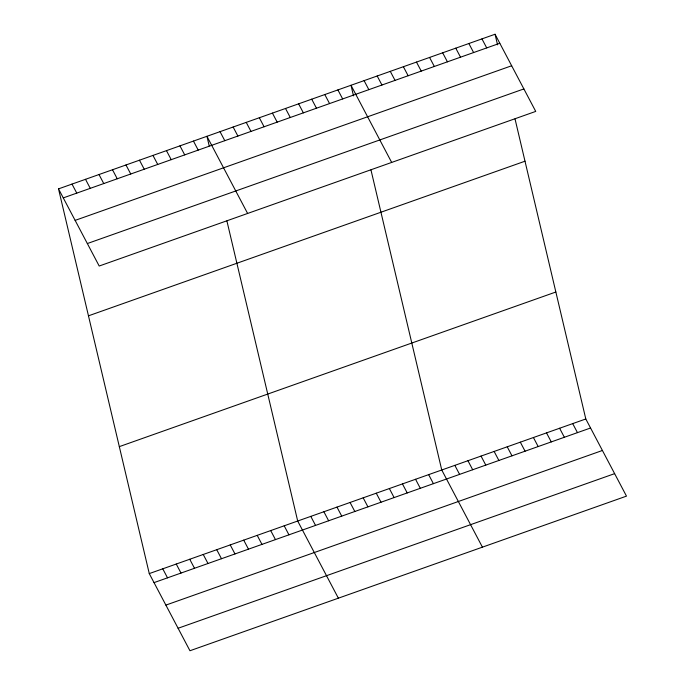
<?xml version="1.0" encoding="UTF-8"?>
<svg xmlns="http://www.w3.org/2000/svg" width="685" height="685" viewBox="0 0 685 685"><rect width="100%" height="100%" fill="white"/><g stroke="black" fill="none" stroke-linecap="round" stroke-linejoin="round"><path stroke-width="1.03" d="M58.516 188.872L495.049 34.25L535.73 111.407L99.197 266.028L58.516 188.872L149.27 573.593L189.951 650.75L626.484 496.128L585.803 418.972L515.017 118.89M63.277 197.897L499.81 43.275M75.127 220.382L511.669 65.76M87.346 243.543L523.879 88.922M88.468 315.828L525.001 161.206M119.318 446.637L555.852 292.015M149.27 573.593L585.803 418.972M154.022 582.618L590.556 427.997M165.881 605.103L602.415 450.482M178.091 628.265L614.625 473.643M481.957 38.891L486.718 47.916M468.865 43.523L473.618 52.548M455.765 48.164L460.526 57.189M442.673 52.805L447.425 61.83M429.572 57.446L434.333 66.471M416.48 62.078L421.232 71.103M403.379 66.719L408.14 75.744M390.287 71.36L395.039 80.385M572.703 423.613L577.464 432.637M377.187 76.001L381.947 85.017M559.611 428.253L564.363 437.278M364.095 80.633L368.847 89.658M546.51 432.886L551.271 441.911M391.674 162.431L350.994 85.274L353.494 95.857M533.418 437.527L538.179 446.551M337.902 89.915L342.663 98.94M520.317 442.167L525.078 451.192M324.801 94.556L329.562 103.572M507.225 446.808L511.986 455.833M311.709 99.188L316.47 108.213M494.133 451.441L498.885 460.466M298.617 103.829L303.369 112.854M481.033 456.082L485.793 465.106M285.517 108.47L290.277 117.495M467.941 460.722L472.693 469.747M272.425 113.111L277.177 122.127M454.84 465.363L459.601 474.38M259.324 117.743L264.085 126.768M482.42 547.152L441.748 469.996L370.962 169.914M246.232 122.384L250.984 131.409M428.647 474.637L433.408 483.661M233.131 127.025L237.892 136.05M415.555 479.277L420.307 488.302M220.039 131.666L224.791 140.682M402.455 483.918L407.215 492.935M247.619 213.455L206.939 136.298L209.208 145.922M389.363 488.551L394.115 497.575M193.453 141.076L198.205 150.101M376.262 493.191L381.023 502.216M179.958 145.862L184.71 154.878M363.17 497.832L367.931 506.857M166.464 150.64L171.224 159.665M350.069 502.473L354.83 511.489M152.969 155.418L157.73 164.443M336.977 507.106L341.738 516.13M139.475 160.196L144.235 169.221M323.885 511.746L328.637 520.771M125.98 164.974L130.741 173.999M310.784 516.387L315.545 525.412M112.494 169.752L117.246 178.776M338.364 598.176L297.692 521.028L226.906 220.938M99 174.538L103.752 183.554M284.198 525.806L288.95 534.831M85.505 179.316L90.266 188.341M270.703 530.584L275.464 539.609M72.011 184.094L76.771 193.119M257.209 535.362L261.97 544.387M243.714 540.14L248.475 549.164M230.228 544.917L234.981 553.942M216.734 549.695L221.486 558.72M203.239 554.482L208 563.498M189.745 559.26L194.506 568.285M176.25 564.038L181.011 573.062M162.765 568.815L167.517 577.84M495.049 34.25L497.55 44.833"/></g></svg>
